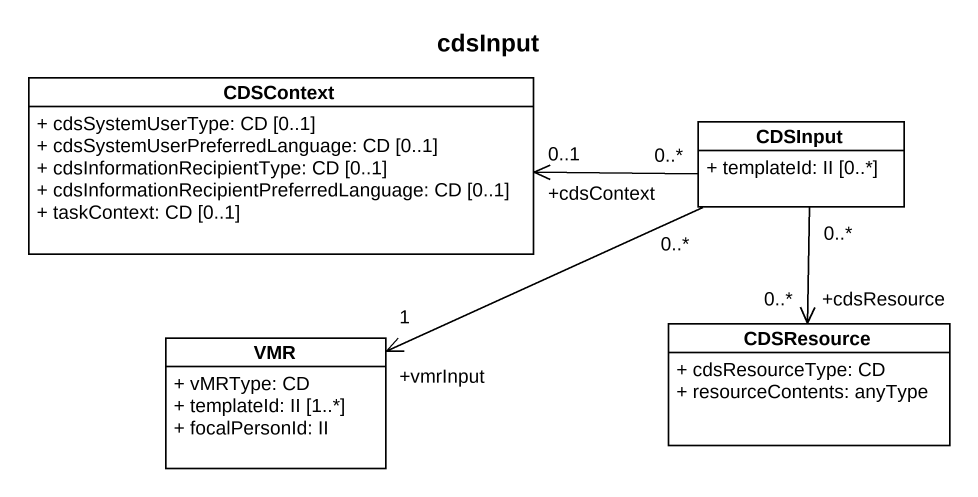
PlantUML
@startuml
title cdsInput
hide circle
hide empty members
skinparam classAttributeIconSize 0
class CDSContext {
  + cdsSystemUserType: CD [0..1]
  + cdsSystemUserPreferredLanguage: CD [0..1]
  + cdsInformationRecipientType: CD [0..1]
  + cdsInformationRecipientPreferredLanguage: CD [0..1]
  + taskContext: CD [0..1]
}
class CDSInput {
  + templateId: II [0..*]
}
class VMR {
  + vMRType: CD
  + templateId: II [1..*]
  + focalPersonId: II
}
class CDSResource {
  + cdsResourceType: CD
  + resourceContents: anyType
}
CDSInput "0..*" -left-> "+cdsContext\n0..1" CDSContext
CDSInput "0..*" -left-> "+vmrInput\n1" VMR
CDSInput "0..*" --> "+cdsResource\n0..*" CDSResource
@enduml
